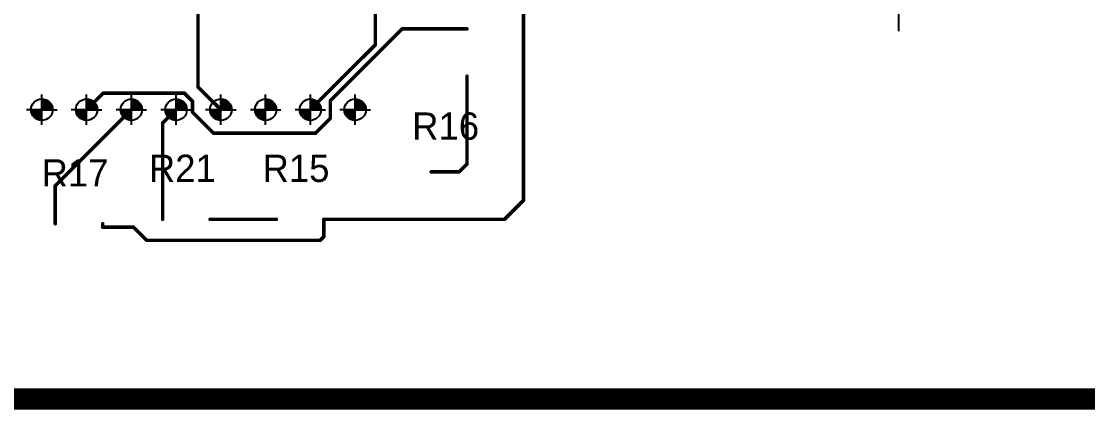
# Model space of a CAD drawing. Header units: millimetres. Extents: x -71 to 232, y 24 to 222.
# Drawn here: x -4.6 to 114.5, y 24.3 to 67.8 of the extents above; entities that cross this region are included whole.
import ezdxf

# ---------------------------------------------------------------- set-up
doc = ezdxf.new("R2010")
doc.units = ezdxf.units.MM
for name, color, linetype in [('Mechanical15', 56, 'Continuous'), ('TopLayer', 1, 'Continuous'), ('TopOverlay', 2, 'Continuous')]:
    doc.layers.add(name, color=color, linetype=linetype)

msp = doc.modelspace()

# ---------------------------------------------------------------- hatches: boundary and pattern name
at = {"lineweight": -3}
for points in [[(-1.131, 57.903, 0.4142136), (-2.335, 59.107), (-2.335, 57.903)], [(3.869, 57.903, 0.4142136), (2.665, 59.107), (2.665, 57.903)], [(8.869, 57.903, 0.4142136), (7.665, 59.107), (7.665, 57.903)], [(13.869, 57.903, 0.4142136), (12.665, 59.107), (12.665, 57.903)], [(18.869, 57.903, 0.4142136), (17.665, 59.107), (17.665, 57.903)], [(23.869, 57.903, 0.4142136), (22.665, 59.107), (22.665, 57.903)], [(28.869, 57.903, 0.4142136), (27.665, 59.107), (27.665, 57.903)], [(33.869, 57.903, 0.4142136), (32.665, 59.107), (32.665, 57.903)]]:
    msp.add_hatch(color=0, dxfattribs=at).paths.add_polyline_path(points)
h = msp.add_hatch(color=256, dxfattribs=at)
h.dxf.hatch_style = 1
h.paths.add_polyline_path([(-2.335, 57.903), (-3.539, 57.903, 0.4142136), (-2.335, 56.699)])
h = msp.add_hatch(color=256, dxfattribs=at)
h.dxf.hatch_style = 1
h.paths.add_polyline_path([(2.665, 57.903), (1.461, 57.903, 0.4142136), (2.665, 56.699)])
h = msp.add_hatch(color=256, dxfattribs=at)
h.dxf.hatch_style = 1
h.paths.add_polyline_path([(7.665, 57.903), (6.461, 57.903, 0.4142136), (7.665, 56.699)])
h = msp.add_hatch(color=256, dxfattribs=at)
h.dxf.hatch_style = 1
h.paths.add_polyline_path([(12.665, 57.903), (11.461, 57.903, 0.4142136), (12.665, 56.699)])
h = msp.add_hatch(color=256, dxfattribs=at)
h.dxf.hatch_style = 1
h.paths.add_polyline_path([(17.665, 57.903), (16.461, 57.903, 0.4142136), (17.665, 56.699)])
h = msp.add_hatch(color=256, dxfattribs=at)
h.dxf.hatch_style = 1
h.paths.add_polyline_path([(22.665, 57.903), (21.461, 57.903, 0.4142136), (22.665, 56.699)])
h = msp.add_hatch(color=256, dxfattribs=at)
h.dxf.hatch_style = 1
h.paths.add_polyline_path([(27.665, 57.903), (26.461, 57.903, 0.4142136), (27.665, 56.699)])
h = msp.add_hatch(color=256, dxfattribs=at)
h.dxf.hatch_style = 1
h.paths.add_polyline_path([(32.665, 57.903), (31.461, 57.903, 0.4142136), (32.665, 56.699)])

# ---------------------------------------------------------------- linework, layer by layer
for p, q in [((93.41, 66.692), (93.41, 78.592)), ((-2.335, 56.197), (-2.335, 59.609)), ((2.665, 56.197), (2.665, 59.609)), ((7.665, 56.197), (7.665, 59.609)), ((12.665, 56.197), (12.665, 59.609)), ((17.665, 56.197), (17.665, 59.609)), ((22.665, 56.197), (22.665, 59.609)), ((27.665, 56.197), (27.665, 59.609)), ((32.665, 56.197), (32.665, 59.609)), ((-2.335, 57.903), (-4.04, 57.903)), ((-2.335, 57.903), (-0.629, 57.903)), ((2.665, 57.903), (0.96, 57.903)), ((2.665, 57.903), (4.371, 57.903)), ((7.665, 57.903), (5.96, 57.903)), ((7.665, 57.903), (9.371, 57.903)), ((12.665, 57.903), (10.96, 57.903)), ((12.665, 57.903), (14.371, 57.903)), ((17.665, 57.903), (15.96, 57.903)), ((17.665, 57.903), (19.371, 57.903)), ((22.665, 57.903), (20.96, 57.903)), ((22.665, 57.903), (24.371, 57.903)), ((27.665, 57.903), (25.96, 57.903)), ((27.665, 57.903), (29.371, 57.903)), ((32.665, 57.903), (30.96, 57.903)), ((32.665, 57.903), (34.371, 57.903))]:
    msp.add_line(p, q, dxfattribs=at)
for centre in [(-2.335, 57.903), (2.665, 57.903), (7.665, 57.903), (12.665, 57.903), (17.665, 57.903), (22.665, 57.903), (27.665, 57.903), (32.665, 57.903)]:
    msp.add_circle(centre, 1.204, dxfattribs=at)
at = {"layer": 'Mechanical15', "const_width": 2.4}
msp.add_lwpolyline([(-65.335, 25.542), (226.415, 25.542)], dxfattribs=at)
at = {"layer": 'TopLayer', "const_width": 0.4}
for points in [[(34.928, 65.166), (34.928, 94.087)], [(15.116, 60.452), (15.116, 77.475)], [(51.489, 47.777), (51.489, 68.788)], [(29.899, 58.917), (37.926, 66.943)], [(37.926, 66.943), (45.165, 66.943)], [(27.665, 57.903), (34.928, 65.166)], [(45.165, 51.821), (45.165, 61.643)], [(2.665, 57.903), (4.508, 59.746)], [(4.508, 59.746), (13.592, 59.746)], [(13.592, 59.746), (14.507, 58.832)], [(15.116, 60.452), (17.665, 57.903)], [(14.507, 57.612), (14.507, 58.832)], [(29.899, 56.952), (29.899, 58.917)], [(-0.835, 49.403), (7.665, 57.903)], [(11.165, 56.403), (12.665, 57.903)], [(14.507, 57.612), (16.844, 55.276)], [(11.165, 45.643), (11.165, 56.403)], [(28.223, 55.276), (29.899, 56.952)], [(16.844, 55.276), (28.223, 55.276)], [(44.287, 50.943), (45.165, 51.821)], [(41.165, 50.943), (44.287, 50.943)], [(-0.835, 45.143), (-0.835, 49.403)], [(49.356, 45.643), (51.489, 47.777)], [(4.465, 44.76), (4.465, 45.143)], [(16.465, 45.643), (23.865, 45.643)], [(29.165, 43.693), (29.165, 45.643)], [(29.165, 45.643), (41.165, 45.643)], [(41.165, 45.643), (49.356, 45.643)], [(4.465, 44.76), (7.903, 44.76)], [(7.903, 44.76), (9.376, 43.287)], [(9.376, 43.287), (28.759, 43.287)], [(28.759, 43.287), (29.165, 43.693)]]:
    msp.add_lwpolyline(points, dxfattribs=at)
at = {"layer": 'TopLayer', "const_width": 0.2}
for points in [[(37.826, 66.943, 1), (38.026, 66.943, 1)], [(37.826, 66.943, 1), (38.026, 66.943, 1)], [(45.065, 66.943, 1), (45.265, 66.943, 1)], [(34.828, 65.166, 1), (35.028, 65.166, 1)], [(34.828, 65.166, 1), (35.028, 65.166, 1)], [(45.065, 61.643, 1), (45.265, 61.643, 1)], [(4.408, 59.746, 1), (4.608, 59.746, 1)], [(4.408, 59.746, 1), (4.608, 59.746, 1)], [(13.492, 59.746, 1), (13.692, 59.746, 1)], [(13.492, 59.746, 1), (13.692, 59.746, 1)], [(15.016, 60.452, 1), (15.216, 60.452, 1)], [(15.016, 60.452, 1), (15.216, 60.452, 1)], [(14.407, 58.832, 1), (14.607, 58.832, 1)], [(14.407, 58.832, 1), (14.607, 58.832, 1)], [(29.799, 58.917, 1), (29.999, 58.917, 1)], [(29.799, 58.917, 1), (29.999, 58.917, 1)], [(2.565, 57.903, 1), (2.765, 57.903, 1)], [(7.565, 57.903, 1), (7.765, 57.903, 1)], [(12.565, 57.903, 1), (12.765, 57.903, 1)], [(14.407, 57.612, 1), (14.607, 57.612, 1)], [(14.407, 57.612, 1), (14.607, 57.612, 1)], [(17.565, 57.903, 1), (17.765, 57.903, 1)], [(27.565, 57.903, 1), (27.765, 57.903, 1)], [(11.065, 56.403, 1), (11.265, 56.403, 1)], [(11.065, 56.403, 1), (11.265, 56.403, 1)], [(29.799, 56.952, 1), (29.999, 56.952, 1)], [(29.799, 56.952, 1), (29.999, 56.952, 1)], [(16.744, 55.276, 1), (16.944, 55.276, 1)], [(16.744, 55.276, 1), (16.944, 55.276, 1)], [(28.123, 55.276, 1), (28.323, 55.276, 1)], [(28.123, 55.276, 1), (28.323, 55.276, 1)], [(45.065, 51.821, 1), (45.265, 51.821, 1)], [(45.065, 51.821, 1), (45.265, 51.821, 1)], [(41.065, 50.943, 1), (41.265, 50.943, 1)], [(44.187, 50.943, 1), (44.387, 50.943, 1)], [(44.187, 50.943, 1), (44.387, 50.943, 1)], [(-0.935, 49.403, 1), (-0.735, 49.403, 1)], [(-0.935, 49.403, 1), (-0.735, 49.403, 1)], [(51.389, 47.777, 1), (51.589, 47.777, 1)], [(51.389, 47.777, 1), (51.589, 47.777, 1)], [(-0.935, 45.143, 1), (-0.735, 45.143, 1)], [(4.365, 45.143, 1), (4.565, 45.143, 1)], [(11.065, 45.643, 1), (11.265, 45.643, 1)], [(16.365, 45.643, 1), (16.565, 45.643, 1)], [(23.765, 45.643, 1), (23.965, 45.643, 1)], [(29.065, 45.643, 1), (29.265, 45.643, 1)], [(29.065, 45.643, 1), (29.265, 45.643, 1)], [(41.065, 45.643, 1), (41.265, 45.643, 1)], [(41.065, 45.643, 1), (41.265, 45.643, 1)], [(49.256, 45.643, 1), (49.456, 45.643, 1)], [(49.256, 45.643, 1), (49.456, 45.643, 1)], [(4.365, 44.76, 1), (4.565, 44.76, 1)], [(4.365, 44.76, 1), (4.565, 44.76, 1)], [(7.803, 44.76, 1), (8.003, 44.76, 1)], [(7.803, 44.76, 1), (8.003, 44.76, 1)], [(9.276, 43.287, 1), (9.476, 43.287, 1)], [(9.276, 43.287, 1), (9.476, 43.287, 1)], [(28.659, 43.287, 1), (28.859, 43.287, 1)], [(28.659, 43.287, 1), (28.859, 43.287, 1)], [(29.065, 43.693, 1), (29.265, 43.693, 1)], [(29.065, 43.693, 1), (29.265, 43.693, 1)]]:
    msp.add_lwpolyline(points, format="xyb", close=True, dxfattribs=at)

# ---------------------------------------------------------------- texts
at = {"layer": 'TopOverlay'}
for s, p in [('R16', (39.036, 54.546)), ('R21', (9.622, 49.822)), ('R15', (22.322, 49.822)), ('R17', (-2.366, 49.314))]:
    msp.add_text(s, height=3.048, dxfattribs=at).set_placement(p)

doc.saveas('drawing.dxf')
